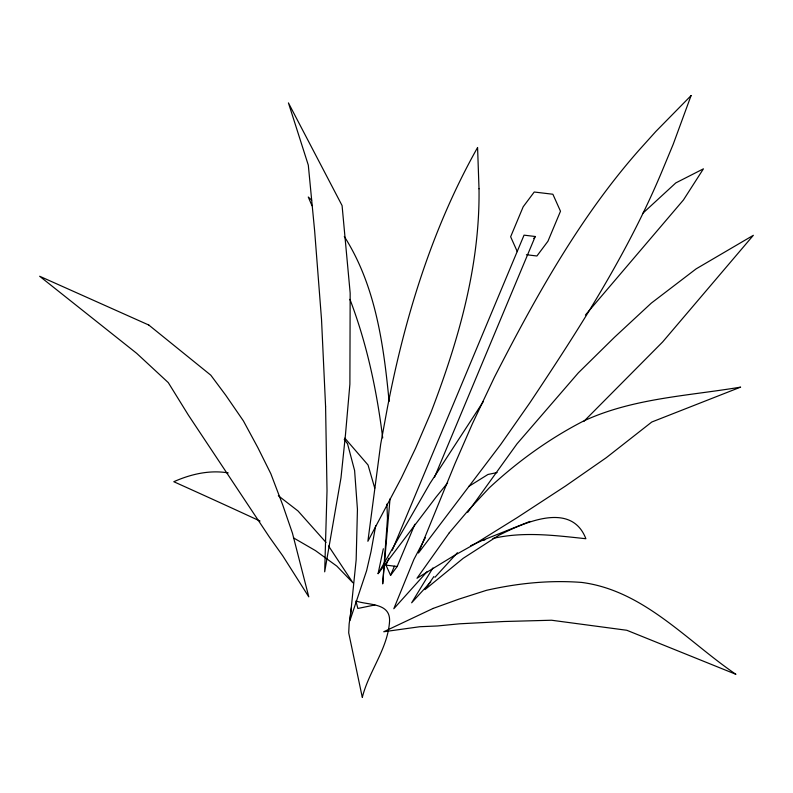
<?xml version="1.0" encoding="UTF-8"?>
<svg xmlns="http://www.w3.org/2000/svg" width="793" height="793" viewBox="0 0 793 793"><rect width="100%" height="100%" fill="white"/><g stroke="black" fill="none" stroke-linecap="round" stroke-linejoin="round"><path stroke-width="1.19" d="M375.674 525.818L371.015 551.67L366.604 570.702L349.961 620.513L356.156 559.868L357.445 509.374L354.61 470.556L347.522 443.733L344.221 439.491M390.017 498.906L382.682 583.896L387.49 518.424L386.895 504.061M351.448 607.478L349.148 623.883L348.702 632.854L362.302 697.394C368.894 671.076 387.767 648.902 389.561 621.325C390.562 602.363 368.031 605.376 355.928 600.985L357.851 608.459L374.871 604.98M447.649 482.868L436.051 497.112L378.092 573.656L383.336 548.756M414.868 524.242L397.194 566.489L390.572 575.341L386.003 565.151L388.867 558.302M392.218 550.302L524.044 235.154L535.235 236.502L434.445 477.426M390.572 575.341L394.389 566.212M378.092 573.656L429.945 483.472L483.145 401.823M425.444 537.505L413.887 559.452L393.814 608.737L427.298 571.436M432.909 567.957L411.646 602.799L430.787 581.854M433.88 576.541L424.959 589.635L463.211 558.302L498.975 535.216C523.975 522.865 571.238 500.72 585.888 538.725C555.06 535.444 523.499 531.32 492.919 538.457M467.711 512.318L517.026 443.822L578.365 372.819L614.516 337.243L651.321 303.104L696.155 268.847L753.35 235.303L662.631 341.961L583.727 421.509M533.758 238.465L535.235 236.502M585.412 315.029L683.457 199.945L703.421 168.84L675.824 182.896L643.034 213.069M434.941 577.304L457.402 552.721M468.772 486.436L487.943 474.482L497.092 472.559M470.675 545.743L482.57 540.311L529.972 521.407M482.57 540.311L484.87 539.904M228.206 472.906C209.55 469.763 190.845 474.155 173.786 481.718C202.631 494.693 231.387 507.778 260.045 521.06M526.413 254.731L536.911 255.99L547.943 241.241L560.492 211.235L552.88 194.245L534.234 192.015L523.192 206.765L510.642 236.77L517.304 251.629M386.003 565.151L397.194 566.489M293.41 537.823L315.465 550.61L336.847 566.133L352.915 582.786L328.56 545.961M278.343 495.744L298.009 510.97L326.022 542.422M311.659 200.183L308.269 197.021L311.986 205.694M344.826 438.142L368.041 464.995L374.752 488.141M344.301 236.492C375.604 285.539 383.634 344.658 389.115 401.436M349.951 299.367C366.941 343.835 376.853 390.771 382.702 437.934M325.586 406.571L327.013 490.718L324.684 571.832L340.99 477.832L345.461 434.772L349.891 384.149L350.169 293.073L342.08 205.575L288.424 102.892L308.308 165.152L314.643 230.882L321.522 319.49L325.586 406.571M479.012 188.793C480.072 266.022 458.265 341.287 430.827 412.776L415.522 448.362L401.357 477.981L367.883 541.282L380.69 444.189L387.44 407.572C404.846 317.141 432.215 228.017 477.584 147.498L479.012 188.793M691.07 95.606L673.207 144.276L663.037 168.76C628.591 252.055 579.574 328.233 529.744 402.973L500.67 444.546L418.456 553.018L454.954 463.687L472.36 423.819L494.465 377.141C535.344 297.573 579.088 218.283 638.474 150.779L655.791 131.519L691.07 95.606M449.294 532.777L416.999 578.246L454.637 555.308L473.56 544.741L517.195 517.621L565.558 486.01L606.298 457.68L651.767 422.025L740.622 387.123C687.878 395.994 632.824 398.155 583.539 421.043C549.063 438.787 517.512 461.615 489.132 487.992L468.118 510.593L449.294 532.777M433.077 608.449L383.743 631.753L419.794 626.728L437.468 625.964L459.583 623.804L503.793 621.514L551.551 620.235L626.827 630.276L735.924 674.318C686.907 640.972 643.668 590.498 581.824 582.449C549.727 579.941 517.74 583.232 486.406 590.339L458.988 599.102L433.077 608.449M148.797 325.031L39.65 276.251L136.674 353.331L168.285 382.613L188.347 415.056L269.352 537.01L282.754 555.834L308.784 596.842L292.448 533.193L282.883 505.409L270.819 473.689L257.903 447.728L243.411 420.914L225.708 395.182L210.789 375.168L148.797 325.031"/></g></svg>
